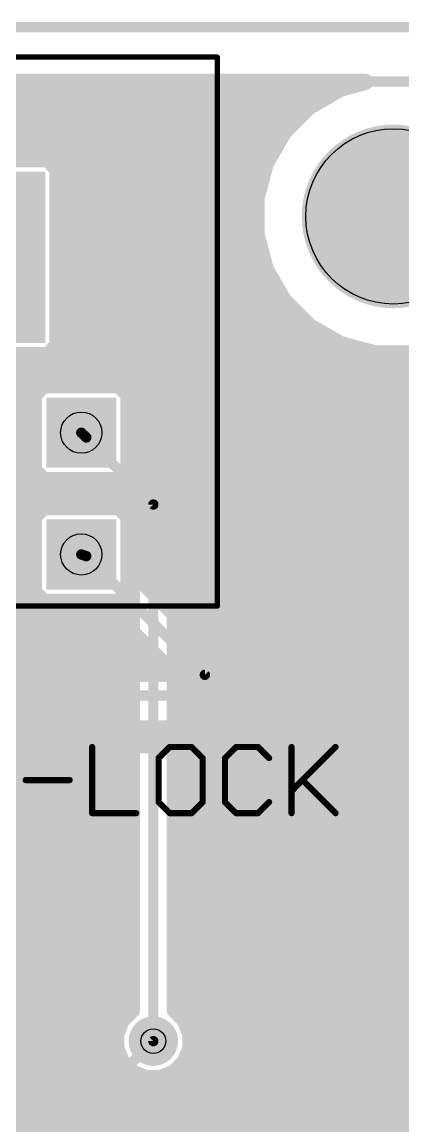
# Model space of a CAD drawing. Extents: x 0 to 10.8, y 0 to 6.1.
# Drawn here: x 1.873 to 2.242, y 3.463 to 4.533 of the extents above; entities that cross this region are included whole.
import ezdxf

# ---------------------------------------------------------------- set-up
doc = ezdxf.new("R2010")
doc.units = 0
for name, color, linetype in [('1', 22, 'CONTINUOUS'), ('116', 253, 'CONTINUOUS'), ('16', 175, 'CONTINUOUS'), ('17', 82, 'CONTINUOUS'), ('18', 82, 'CONTINUOUS'), ('20', 7, 'CONTINUOUS'), ('21', 253, 'CONTINUOUS'), ('25', 253, 'CONTINUOUS'), ('29', 253, 'CONTINUOUS'), ('30', 253, 'CONTINUOUS'), ('44', 253, 'CONTINUOUS')]:
    doc.layers.add(name, color=color, linetype=linetype)

# ---------------------------------------------------------------- blocks, each defined once
blk = doc.blocks.new('SQUAREP')
blk.add_solid([(-0.5, -0.5), (0.5, -0.5), (-0.5, 0.5), (0.5, 0.5)])
blk = doc.blocks.new('ROUNDV')
at = {"const_width": 0.5}
blk.add_lwpolyline([(0, -0.25, 1), (0, 0.25, 1), (0, -0.25)], format="xyb", dxfattribs=at)

msp = doc.modelspace()

# ---------------------------------------------------------------- linework, layer by layer
at = {"layer": '1'}
for points, const_width in [([(0.233563, 4.474559), (2.205394, 4.474559)], 0.016), ([(2.205394, 4.474559), (2.181591, 4.468185)], 0.016), ([(0.250087, 4.464), (2.174343, 4.464)], 0.016), ([(2.181591, 4.468185), (2.151264, 4.450677)], 0.016), ([(0.266087, 4.448), (2.148587, 4.448)], 0.016), ([(2.151264, 4.450677), (2.1265, 4.425913)], 0.016), ([(0.278004, 4.432), (2.132587, 4.432)], 0.016), ([(2.1265, 4.425913), (2.108992, 4.395587)], 0.016), ([(0.28724, 4.416), (2.12078, 4.416)], 0.016), ([(0.292972, 4.4), (2.111543, 4.4)], 0.016), ([(1.897752, 4.39965), (1.726496, 4.39965)], 0.016), ([(1.907122, 4.39028), (1.897752, 4.39965)], 0.016), ([(1.907122, 4.219024), (1.907122, 4.39028)], 0.016), ([(2.108992, 4.395587), (2.099929, 4.36176)], 0.016), ([(1.907122, 4.384), (2.10589, 4.384)], 0.016), ([(1.907122, 4.368), (2.101602, 4.368)], 0.016), ([(2.099929, 4.36176), (2.099929, 4.32674)], 0.016), ([(1.907122, 4.352), (2.099929, 4.352)], 0.016), ([(1.907122, 4.336), (2.099929, 4.336)], 0.016), ([(2.099929, 4.32674), (2.108992, 4.292913)], 0.016), ([(1.907122, 4.32), (2.101732, 4.32)], 0.016), ([(1.907122, 4.304), (2.10602, 4.304)], 0.016), ([(2.108992, 4.292913), (2.1265, 4.262587)], 0.016), ([(1.907122, 4.288), (2.111827, 4.288)], 0.016), ([(1.907122, 4.272), (2.121063, 4.272)], 0.016), ([(2.1265, 4.262587), (2.151264, 4.237823)], 0.016), ([(1.907122, 4.256), (2.133087, 4.256)], 0.016), ([(1.907122, 4.24), (2.149087, 4.24)], 0.016), ([(2.151264, 4.237823), (2.181591, 4.220315)], 0.016), ([(1.897752, 4.209654), (1.907122, 4.219024)], 0.016), ([(1.907122, 4.224), (2.175205, 4.224)], 0.016), ([(2.181591, 4.220315), (2.215417, 4.211252)], 0.016), ([(1.780957, 4.209654), (1.897752, 4.209654)], 0.016), ([(1.782614, 4.208), (4.294, 4.208)], 0.016), ([(2.215417, 4.211252), (2.250437, 4.211252)], 0.016), ([(1.798614, 4.192), (4.294, 4.192)], 0.016), ([(1.865122, 4.174177), (1.85165, 4.18765)], 0.016), ([(1.863299, 4.176), (1.888846, 4.176)], 0.016), ([(1.893496, 4.18065), (1.884126, 4.17128)], 0.016), ([(1.966752, 4.18065), (1.893496, 4.18065)], 0.016), ([(1.976122, 4.17128), (1.966752, 4.18065)], 0.016), ([(1.971402, 4.176), (4.294, 4.176)], 0.016), ([(1.865122, 4.095126), (1.865122, 4.174177)], 0.016), ([(1.884126, 4.17128), (1.884126, 4.098024)], 0.016), ([(1.976122, 4.118571), (1.976122, 4.17128)], 0.016), ([(1.865122, 4.16), (1.884126, 4.16)], 0.016), ([(1.976122, 4.16), (4.294, 4.16)], 0.016), ([(1.865122, 4.144), (1.884126, 4.144)], 0.016), ([(1.976122, 4.144), (4.294, 4.144)], 0.016), ([(1.865122, 4.128), (1.884126, 4.128)], 0.016), ([(1.935, 4.13), (1.930126, 4.134654)], 0.01), ([(2, 4.065), (1.935, 4.13)], 0.01), ([(1.976122, 4.128), (4.294, 4.128)], 0.016), ([(1.865122, 4.112), (1.884126, 4.112)], 0.016), ([(2.008697, 4.085996), (1.976122, 4.118571)], 0.016), ([(1.982693, 4.112), (4.294, 4.112)], 0.016), ([(1.85165, 4.081654), (1.865122, 4.095126)], 0.016), ([(1.865122, 4.096), (1.88615, 4.096)], 0.016), ([(1.884126, 4.098024), (1.893496, 4.088654)], 0.016), ([(1.998693, 4.096), (4.294, 4.096)], 0.016), ([(1.395488, 4.08), (1.955299, 4.08)], 0.016), ([(1.893496, 4.088654), (1.946646, 4.088654)], 0.016), ([(1.946646, 4.088654), (1.979, 4.056299)], 0.016), ([(2.020996, 4.073697), (2.008697, 4.085996)], 0.016), ([(2.014693, 4.08), (4.294, 4.08)], 0.016), ([(2.020996, 3.574909), (2.020996, 4.073697)], 0.016), ([(1.846917, 4.064), (1.971299, 4.064)], 0.016), ([(1.893496, 4.06265), (1.884126, 4.05328)], 0.016), ([(1.966752, 4.06265), (1.893496, 4.06265)], 0.016), ([(1.976122, 4.05328), (1.966752, 4.06265)], 0.016), ([(2, 3.545), (2, 4.065)], 0.01), ([(2.020996, 4.064), (4.294, 4.064)], 0.016), ([(1.860122, 4.048), (1.884126, 4.048)], 0.016), ([(1.884126, 4.05328), (1.884126, 3.980024)], 0.016), ([(1.976122, 3.980024), (1.976122, 4.05328)], 0.016), ([(1.976122, 4.048), (1.979, 4.048)], 0.016), ([(1.979, 4.056299), (1.979, 3.574909)], 0.016), ([(2.020996, 4.048), (4.294, 4.048)], 0.016), ([(1.860122, 4.032), (1.884126, 4.032)], 0.016), ([(1.976122, 4.032), (1.979, 4.032)], 0.016), ([(2.020996, 4.032), (4.294, 4.032)], 0.016), ([(1.81415, 4.016), (1.884126, 4.016)], 0.016), ([(1.976122, 4.016), (1.979, 4.016)], 0.016), ([(2.020996, 4.016), (4.294, 4.016)], 0.016), ([(1.860122, 4), (1.884126, 4)], 0.016), ([(1.976122, 4), (1.979, 4)], 0.016), ([(2.020996, 4), (4.294, 4)], 0.016), ([(1.860043, 3.984), (1.884126, 3.984)], 0.016), ([(1.976122, 3.984), (1.979, 3.984)], 0.016), ([(2.020996, 3.984), (3.68302, 3.984)], 0.016), ([(1.884126, 3.980024), (1.893496, 3.970654)], 0.016), ([(1.966752, 3.970654), (1.976122, 3.980024)], 0.016), ([(1.377453, 3.968), (1.979, 3.968)], 0.016), ([(1.893496, 3.970654), (1.966752, 3.970654)], 0.016), ([(2.020996, 3.968), (3.663492, 3.968)], 0.016), ([(1.377453, 3.952), (1.979, 3.952)], 0.016), ([(2.020996, 3.952), (3.659, 3.952)], 0.016), ([(1.377453, 3.936), (1.979, 3.936)], 0.016), ([(2.020996, 3.936), (3.651307, 3.936)], 0.016), ([(1.377453, 3.92), (1.979, 3.92)], 0.016), ([(2.020996, 3.92), (3.635307, 3.92)], 0.016), ([(1.377453, 3.904), (1.979, 3.904)], 0.016), ([(2.020996, 3.904), (3.619307, 3.904)], 0.016), ([(1.377453, 3.888), (1.979, 3.888)], 0.016), ([(2.020996, 3.888), (3.603307, 3.888)], 0.016), ([(1.377453, 3.872), (1.979, 3.872)], 0.016), ([(2.020996, 3.872), (3.587307, 3.872)], 0.016), ([(1.377453, 3.856), (1.979, 3.856)], 0.016), ([(2.020996, 3.856), (3.571307, 3.856)], 0.016), ([(1.377453, 3.84), (1.979, 3.84)], 0.016), ([(2.020996, 3.84), (3.555307, 3.84)], 0.016), ([(1.377453, 3.824), (1.979, 3.824)], 0.016), ([(2.020996, 3.824), (3.539307, 3.824)], 0.016), ([(1.377453, 3.808), (1.979, 3.808)], 0.016), ([(2.020996, 3.808), (3.523307, 3.808)], 0.016), ([(1.377453, 3.792), (1.979, 3.792)], 0.016), ([(2.020996, 3.792), (3.507307, 3.792)], 0.016), ([(1.377453, 3.776), (1.979, 3.776)], 0.016), ([(2.020996, 3.776), (3.491307, 3.776)], 0.016), ([(1.377453, 3.76), (1.979, 3.76)], 0.016), ([(2.020996, 3.76), (3.475303, 3.76)], 0.016), ([(1.377453, 3.744), (1.979, 3.744)], 0.016), ([(2.020996, 3.744), (3.474, 3.744)], 0.016), ([(1.377453, 3.728), (1.979, 3.728)], 0.016), ([(2.020996, 3.728), (3.474, 3.728)], 0.016), ([(1.377453, 3.712), (1.979, 3.712)], 0.016), ([(2.020996, 3.712), (3.474, 3.712)], 0.016), ([(1.384913, 3.696), (1.979, 3.696)], 0.016), ([(2.020996, 3.696), (3.474, 3.696)], 0.016), ([(1.387996, 3.68), (1.979, 3.68)], 0.016), ([(2.020996, 3.68), (3.474, 3.68)], 0.016), ([(1.384909, 3.664), (1.979, 3.664)], 0.016), ([(2.020996, 3.664), (3.474, 3.664)], 0.016), ([(1.373807, 3.648), (1.979, 3.648)], 0.016), ([(2.020996, 3.648), (3.474, 3.648)], 0.016), ([(0.868996, 3.632), (1.979, 3.632)], 0.016), ([(2.020996, 3.632), (3.474, 3.632)], 0.016), ([(0.868996, 3.616), (1.979, 3.616)], 0.016), ([(2.020996, 3.616), (3.474, 3.616)], 0.016), ([(0.868996, 3.6), (1.979, 3.6)], 0.016), ([(2.020996, 3.6), (3.474, 3.6)], 0.016), ([(0.868996, 3.584), (1.979, 3.584)], 0.016), ([(2.020996, 3.584), (3.474, 3.584)], 0.016), ([(0.868996, 3.568), (1.972091, 3.568)], 0.016), ([(1.96948, 3.56539), (1.964, 3.552161)], 0.016), ([(1.979, 3.574909), (1.96948, 3.56539)], 0.016), ([(2.030516, 3.56539), (2.020996, 3.574909)], 0.016), ([(2.027906, 3.568), (3.474, 3.568)], 0.016), ([(2.035996, 3.552161), (2.030516, 3.56539)], 0.016), ([(0.868996, 3.552), (1.964, 3.552)], 0.016), ([(1.964, 3.552161), (1.964, 3.537835)], 0.016), ([(2.035996, 3.537835), (2.035996, 3.552161)], 0.016), ([(2.035996, 3.552), (3.474, 3.552)], 0.016), ([(0.868996, 3.536), (1.96476, 3.536)], 0.016), ([(1.964, 3.537835), (1.96948, 3.524606)], 0.016), ([(2.030516, 3.524606), (2.035996, 3.537835)], 0.016), ([(2.035232, 3.536), (3.474, 3.536)], 0.016), ([(1.96948, 3.524606), (1.979606, 3.51448)], 0.016), ([(2.02039, 3.51448), (2.030516, 3.524606)], 0.016), ([(0.868996, 3.52), (1.974087, 3.52)], 0.016), ([(1.979606, 3.51448), (1.992835, 3.509)], 0.016), ([(2.007161, 3.509), (2.02039, 3.51448)], 0.016), ([(2.025909, 3.52), (3.474, 3.52)], 0.016), ([(0.868996, 3.504), (3.474, 3.504)], 0.016), ([(1.992835, 3.509), (2.007161, 3.509)], 0.016), ([(0.892472, 3.488), (3.474, 3.488)], 0.016), ([(0.892472, 3.472), (3.474, 3.472)], 0.016), ([(0.892472, 3.456), (3.474, 3.456)], 0.016)]:
    msp.add_lwpolyline(points, dxfattribs=dict(at, const_width=const_width))
for points, const_width in [([(2.206428, 4.470695, 1), (2.204359, 4.478423)], 0.008), ([(2.205394, 4.470559, 1), (2.205394, 4.478559)], 0.008), ([(2.174343, 4.46, 1), (2.174343, 4.468)], 0.008), ([(2.180556, 4.472049, 1), (2.182625, 4.464321)], 0.008), ([(2.18359, 4.464721, 1), (2.179591, 4.471649)], 0.008), ([(2.149264, 4.454141, 1), (2.153264, 4.447213)], 0.008), ([(2.154092, 4.447849, 1), (2.148435, 4.453506)], 0.008), ([(2.148587, 4.444, 1), (2.148587, 4.452)], 0.008), ([(2.132587, 4.428, 1), (2.132587, 4.436)], 0.008), ([(2.123672, 4.428742, 1), (2.129328, 4.423085)], 0.008), ([(2.129964, 4.423913, 1), (2.123036, 4.427913)], 0.008), ([(2.12078, 4.412, 1), (2.12078, 4.42)], 0.008), ([(1.90058, 4.402478, 1), (1.894924, 4.396821)], 0.008), ([(1.897752, 4.39565, 1), (1.897752, 4.40365)], 0.008), ([(2.111543, 4.396, 1), (2.111543, 4.404)], 0.008), ([(1.911122, 4.39028, 1), (1.903122, 4.39028)], 0.008), ([(1.904294, 4.387451, 1), (1.90995, 4.393108)], 0.008), ([(2.105528, 4.397587, 1), (2.112456, 4.393587)], 0.008), ([(2.112856, 4.394551, 1), (2.105128, 4.396622)], 0.008), ([(1.907122, 4.388, 1), (1.907122, 4.38)], 0.008), ([(2.10589, 4.38, 1), (2.10589, 4.388)], 0.008), ([(1.907122, 4.372, 1), (1.907122, 4.364)], 0.008), ([(2.101602, 4.364, 1), (2.101602, 4.372)], 0.008), ([(2.103929, 4.36176, 1), (2.095929, 4.36176)], 0.008), ([(2.096065, 4.362795, 1), (2.103793, 4.360725)], 0.008), ([(1.907122, 4.356, 1), (1.907122, 4.348)], 0.008), ([(2.099929, 4.348, 1), (2.099929, 4.356)], 0.008), ([(1.907122, 4.34, 1), (1.907122, 4.332)], 0.008), ([(2.099929, 4.332, 1), (2.099929, 4.34)], 0.008), ([(2.103793, 4.327775, 1), (2.096065, 4.325705)], 0.008), ([(1.907122, 4.324, 1), (1.907122, 4.316)], 0.008), ([(2.095929, 4.32674, 1), (2.103929, 4.32674)], 0.008), ([(2.101732, 4.316, 1), (2.101732, 4.324)], 0.008), ([(1.907122, 4.308, 1), (1.907122, 4.3)], 0.008), ([(2.10602, 4.3, 1), (2.10602, 4.308)], 0.008), ([(2.112456, 4.294913, 1), (2.105528, 4.290913)], 0.008), ([(1.907122, 4.292, 1), (1.907122, 4.284)], 0.008), ([(2.105128, 4.291878, 1), (2.112856, 4.293949)], 0.008), ([(2.111827, 4.284, 1), (2.111827, 4.292)], 0.008), ([(1.907122, 4.276, 1), (1.907122, 4.268)], 0.008), ([(2.121063, 4.268, 1), (2.121063, 4.276)], 0.008), ([(2.129328, 4.265415, 1), (2.123672, 4.259758)], 0.008), ([(2.123036, 4.260587, 1), (2.129964, 4.264587)], 0.008), ([(1.907122, 4.26, 1), (1.907122, 4.252)], 0.008), ([(2.133087, 4.252, 1), (2.133087, 4.26)], 0.008), ([(1.907122, 4.244, 1), (1.907122, 4.236)], 0.008), ([(2.149087, 4.236, 1), (2.149087, 4.244)], 0.008), ([(2.153264, 4.241287, 1), (2.149264, 4.234359)], 0.008), ([(2.148435, 4.234994, 1), (2.154092, 4.240651)], 0.008), ([(1.907122, 4.228, 1), (1.907122, 4.22)], 0.008), ([(1.90995, 4.216195, 1), (1.904294, 4.221852)], 0.008), ([(2.175205, 4.22, 1), (2.175205, 4.228)], 0.008), ([(2.182626, 4.224179, 1), (2.180555, 4.216451)], 0.008), ([(2.179591, 4.216851, 1), (2.18359, 4.223779)], 0.008), ([(1.894924, 4.212482, 1), (1.90058, 4.206825)], 0.008), ([(1.897752, 4.205654, 1), (1.897752, 4.213654)], 0.008), ([(1.903122, 4.219024, 1), (1.911122, 4.219024)], 0.008), ([(2.215417, 4.215252, 1), (2.215417, 4.207252)], 0.008), ([(2.214382, 4.207388, 1), (2.216453, 4.215116)], 0.008), ([(1.888846, 4.172, 1), (1.888846, 4.18)], 0.008), ([(1.893496, 4.18465, 1), (1.893496, 4.17665)], 0.008), ([(1.896324, 4.177821, 1), (1.890668, 4.183478)], 0.008), ([(1.96958, 4.183478, 1), (1.963924, 4.177821)], 0.008), ([(1.966752, 4.17665, 1), (1.966752, 4.18465)], 0.008), ([(1.971402, 4.18, 1), (1.971402, 4.172)], 0.008), ([(1.869122, 4.174177, 1), (1.861122, 4.174177)], 0.008), ([(1.862294, 4.171349, 1), (1.86795, 4.177006)], 0.008), ([(1.888126, 4.17128, 1), (1.880126, 4.17128)], 0.008), ([(1.881298, 4.174108, 1), (1.886954, 4.168451)], 0.008), ([(1.980122, 4.17128, 1), (1.972122, 4.17128)], 0.008), ([(1.973294, 4.168451, 1), (1.97895, 4.174108)], 0.008), ([(1.884126, 4.156, 1), (1.884126, 4.164)], 0.008), ([(1.976122, 4.164, 1), (1.976122, 4.156)], 0.008), ([(1.884126, 4.14, 1), (1.884126, 4.148)], 0.008), ([(1.976122, 4.148, 1), (1.976122, 4.14)], 0.008), ([(1.884126, 4.124, 1), (1.884126, 4.132)], 0.008), ([(1.931852, 4.136462, 1), (1.9284, 4.132845)], 0.005), ([(1.936768, 4.131768, 1), (1.933232, 4.128232)], 0.005), ([(1.933274, 4.128192, 1), (1.936726, 4.131808)], 0.005), ([(1.976122, 4.132, 1), (1.976122, 4.124)], 0.008), ([(1.884126, 4.108, 1), (1.884126, 4.116)], 0.008), ([(1.97895, 4.121399, 1), (1.973294, 4.115742)], 0.008), ([(1.972122, 4.118571, 1), (1.980122, 4.118571)], 0.008), ([(1.982693, 4.116, 1), (1.982693, 4.108)], 0.008), ([(1.861122, 4.095126, 1), (1.869122, 4.095126)], 0.008), ([(1.86795, 4.092298, 1), (1.862294, 4.097954)], 0.008), ([(1.886954, 4.100852, 1), (1.881298, 4.095195)], 0.008), ([(1.880126, 4.098024, 1), (1.888126, 4.098024)], 0.008), ([(1.88615, 4.092, 1), (1.88615, 4.1)], 0.008), ([(1.998693, 4.1, 1), (1.998693, 4.092)], 0.008), ([(1.893496, 4.092654, 1), (1.893496, 4.084654)], 0.008), ([(1.890668, 4.085825, 1), (1.896324, 4.091482)], 0.008), ([(1.949474, 4.091482, 1), (1.943817, 4.085825)], 0.008), ([(1.946646, 4.084654, 1), (1.946646, 4.092654)], 0.008), ([(1.955299, 4.076, 1), (1.955299, 4.084)], 0.008), ([(2.011525, 4.088824, 1), (2.005868, 4.083168)], 0.008), ([(2.005868, 4.083168, 1), (2.011525, 4.088824)], 0.008), ([(2.014693, 4.084, 1), (2.014693, 4.076)], 0.008), ([(2.024996, 4.073697, 1), (2.016996, 4.073697)], 0.008), ([(2.018168, 4.070868, 1), (2.023824, 4.076525)], 0.008), ([(1.893496, 4.06665, 1), (1.893496, 4.05865)], 0.008), ([(1.896324, 4.059821, 1), (1.890668, 4.065478)], 0.008), ([(1.96958, 4.065478, 1), (1.963924, 4.059821)], 0.008), ([(1.966752, 4.05865, 1), (1.966752, 4.06665)], 0.008), ([(1.971299, 4.06, 1), (1.971299, 4.068)], 0.008), ([(2.0025, 4.065, 1), (1.9975, 4.065)], 0.005), ([(1.998232, 4.063232, 1), (2.001768, 4.066768)], 0.005), ([(2.020996, 4.068, 1), (2.020996, 4.06)], 0.008), ([(1.888126, 4.05328, 1), (1.880126, 4.05328)], 0.008), ([(1.881298, 4.056108, 1), (1.886954, 4.050451)], 0.008), ([(1.884126, 4.044, 1), (1.884126, 4.052)], 0.008), ([(1.980122, 4.05328, 1), (1.972122, 4.05328)], 0.008), ([(1.976122, 4.052, 1), (1.976122, 4.044)], 0.008), ([(1.973294, 4.050451, 1), (1.97895, 4.056108)], 0.008), ([(1.983, 4.056299, 1), (1.975, 4.056299)], 0.008), ([(1.976172, 4.053471, 1), (1.981828, 4.059128)], 0.008), ([(1.979, 4.044, 1), (1.979, 4.052)], 0.008), ([(2.020996, 4.052, 1), (2.020996, 4.044)], 0.008), ([(1.884126, 4.028, 1), (1.884126, 4.036)], 0.008), ([(1.976122, 4.036, 1), (1.976122, 4.028)], 0.008), ([(1.979, 4.028, 1), (1.979, 4.036)], 0.008), ([(2.020996, 4.036, 1), (2.020996, 4.028)], 0.008), ([(1.884126, 4.012, 1), (1.884126, 4.02)], 0.008), ([(1.976122, 4.02, 1), (1.976122, 4.012)], 0.008), ([(1.979, 4.012, 1), (1.979, 4.02)], 0.008), ([(2.020996, 4.02, 1), (2.020996, 4.012)], 0.008), ([(1.884126, 3.996, 1), (1.884126, 4.004)], 0.008), ([(1.976122, 4.004, 1), (1.976122, 3.996)], 0.008), ([(1.979, 3.996, 1), (1.979, 4.004)], 0.008), ([(2.020996, 4.004, 1), (2.020996, 3.996)], 0.008), ([(1.884126, 3.98, 1), (1.884126, 3.988)], 0.008), ([(1.976122, 3.988, 1), (1.976122, 3.98)], 0.008), ([(1.979, 3.98, 1), (1.979, 3.988)], 0.008), ([(2.020996, 3.988, 1), (2.020996, 3.98)], 0.008), ([(1.886954, 3.982852, 1), (1.881298, 3.977195)], 0.008), ([(1.880126, 3.980024, 1), (1.888126, 3.980024)], 0.008), ([(1.972122, 3.980024, 1), (1.980122, 3.980024)], 0.008), ([(1.97895, 3.977195, 1), (1.973294, 3.982852)], 0.008), ([(1.893496, 3.974654, 1), (1.893496, 3.966654)], 0.008), ([(1.890668, 3.967825, 1), (1.896324, 3.973482)], 0.008), ([(1.963924, 3.973482, 1), (1.96958, 3.967825)], 0.008), ([(1.966752, 3.966654, 1), (1.966752, 3.974654)], 0.008), ([(1.979, 3.964, 1), (1.979, 3.972)], 0.008), ([(2.020996, 3.972, 1), (2.020996, 3.964)], 0.008), ([(1.979, 3.948, 1), (1.979, 3.956)], 0.008), ([(2.020996, 3.956, 1), (2.020996, 3.948)], 0.008), ([(1.979, 3.932, 1), (1.979, 3.94)], 0.008), ([(2.020996, 3.94, 1), (2.020996, 3.932)], 0.008), ([(1.979, 3.916, 1), (1.979, 3.924)], 0.008), ([(2.020996, 3.924, 1), (2.020996, 3.916)], 0.008), ([(1.979, 3.9, 1), (1.979, 3.908)], 0.008), ([(2.020996, 3.908, 1), (2.020996, 3.9)], 0.008), ([(1.979, 3.884, 1), (1.979, 3.892)], 0.008), ([(2.020996, 3.892, 1), (2.020996, 3.884)], 0.008), ([(1.979, 3.868, 1), (1.979, 3.876)], 0.008), ([(2.020996, 3.876, 1), (2.020996, 3.868)], 0.008), ([(1.979, 3.852, 1), (1.979, 3.86)], 0.008), ([(2.020996, 3.86, 1), (2.020996, 3.852)], 0.008), ([(1.979, 3.836, 1), (1.979, 3.844)], 0.008), ([(2.020996, 3.844, 1), (2.020996, 3.836)], 0.008), ([(1.979, 3.82, 1), (1.979, 3.828)], 0.008), ([(2.020996, 3.828, 1), (2.020996, 3.82)], 0.008), ([(1.979, 3.804, 1), (1.979, 3.812)], 0.008), ([(2.020996, 3.812, 1), (2.020996, 3.804)], 0.008), ([(1.979, 3.788, 1), (1.979, 3.796)], 0.008), ([(2.020996, 3.796, 1), (2.020996, 3.788)], 0.008), ([(1.979, 3.772, 1), (1.979, 3.78)], 0.008), ([(2.020996, 3.78, 1), (2.020996, 3.772)], 0.008), ([(1.979, 3.756, 1), (1.979, 3.764)], 0.008), ([(2.020996, 3.764, 1), (2.020996, 3.756)], 0.008), ([(1.979, 3.74, 1), (1.979, 3.748)], 0.008), ([(2.020996, 3.748, 1), (2.020996, 3.74)], 0.008), ([(1.979, 3.724, 1), (1.979, 3.732)], 0.008), ([(2.020996, 3.732, 1), (2.020996, 3.724)], 0.008), ([(1.979, 3.708, 1), (1.979, 3.716)], 0.008), ([(2.020996, 3.716, 1), (2.020996, 3.708)], 0.008), ([(1.979, 3.692, 1), (1.979, 3.7)], 0.008), ([(2.020996, 3.7, 1), (2.020996, 3.692)], 0.008), ([(1.979, 3.676, 1), (1.979, 3.684)], 0.008), ([(2.020996, 3.684, 1), (2.020996, 3.676)], 0.008), ([(1.979, 3.66, 1), (1.979, 3.668)], 0.008), ([(2.020996, 3.668, 1), (2.020996, 3.66)], 0.008), ([(1.979, 3.644, 1), (1.979, 3.652)], 0.008), ([(2.020996, 3.652, 1), (2.020996, 3.644)], 0.008), ([(1.979, 3.628, 1), (1.979, 3.636)], 0.008), ([(2.020996, 3.636, 1), (2.020996, 3.628)], 0.008), ([(1.979, 3.612, 1), (1.979, 3.62)], 0.008), ([(2.020996, 3.62, 1), (2.020996, 3.612)], 0.008), ([(1.979, 3.596, 1), (1.979, 3.604)], 0.008), ([(2.020996, 3.604, 1), (2.020996, 3.596)], 0.008), ([(1.979, 3.58, 1), (1.979, 3.588)], 0.008), ([(2.020996, 3.588, 1), (2.020996, 3.58)], 0.008), ([(1.973176, 3.563859, 1), (1.965785, 3.566921)], 0.008), ([(1.972091, 3.564, 1), (1.972091, 3.572)], 0.008), ([(1.975, 3.574909, 1), (1.983, 3.574909)], 0.008), ([(1.981828, 3.572081, 1), (1.976172, 3.577738)], 0.008), ([(2.023824, 3.577738, 1), (2.018168, 3.572081)], 0.008), ([(2.016996, 3.574909, 1), (2.024996, 3.574909)], 0.008), ([(2.027906, 3.572, 1), (2.027906, 3.564)], 0.008), ([(2.034211, 3.566921, 1), (2.02682, 3.563859)], 0.008), ([(1.966652, 3.568218, 1), (1.972309, 3.562561)], 0.008), ([(2.027687, 3.562561, 1), (2.033344, 3.568218)], 0.008), ([(1.968, 3.552161, 1), (1.96, 3.552161)], 0.008), ([(1.960305, 3.553692, 1), (1.967695, 3.55063)], 0.008), ([(1.964, 3.548, 1), (1.964, 3.556)], 0.008), ([(2.039996, 3.552161, 1), (2.031996, 3.552161)], 0.008), ([(2.035996, 3.556, 1), (2.035996, 3.548)], 0.008), ([(2.032301, 3.55063, 1), (2.039691, 3.553692)], 0.008), ([(1.967695, 3.539366, 1), (1.960305, 3.536304)], 0.008), ([(1.96, 3.537835, 1), (1.968, 3.537835)], 0.008), ([(1.96476, 3.532, 1), (1.96476, 3.54)], 0.008), ([(1.9975, 3.545, 1), (2.0025, 3.545)], 0.005), ([(2.035232, 3.54, 1), (2.035232, 3.532)], 0.008), ([(2.031996, 3.537835, 1), (2.039996, 3.537835)], 0.008), ([(2.039691, 3.536304, 1), (2.032301, 3.539366)], 0.008), ([(1.972309, 3.527435, 1), (1.966652, 3.521778)], 0.008), ([(1.965785, 3.523075, 1), (1.973176, 3.526137)], 0.008), ([(2.02682, 3.526137, 1), (2.034211, 3.523075)], 0.008), ([(2.033344, 3.521778, 1), (2.027687, 3.527435)], 0.008), ([(1.974087, 3.516, 1), (1.974087, 3.524)], 0.008), ([(1.981137, 3.518176, 1), (1.978075, 3.510785)], 0.008), ([(1.976778, 3.511652, 1), (1.982435, 3.517309)], 0.008), ([(2.017561, 3.517309, 1), (2.023218, 3.511652)], 0.008), ([(2.021921, 3.510785, 1), (2.018859, 3.518176)], 0.008), ([(2.025909, 3.524, 1), (2.025909, 3.516)], 0.008), ([(1.992835, 3.513, 1), (1.992835, 3.505)], 0.008), ([(1.991304, 3.505305, 1), (1.994366, 3.512695)], 0.008), ([(2.00563, 3.512695, 1), (2.008692, 3.505305)], 0.008), ([(2.007161, 3.505, 1), (2.007161, 3.513)], 0.008)]:
    msp.add_lwpolyline(points, format="xyb", dxfattribs=dict(at, const_width=const_width))
at = {"layer": '116'}
for points, const_width in [([(2.232913, 4.297795, 1), (2.232913, 4.390709, 1), (2.232913, 4.297795)], 0.081063), ([(1.812126, 4.27122, 1), (1.812126, 4.338071, 1), (1.812126, 4.27122)], 0.055079), ([(1.930118, 4.120709, 1), (1.930118, 4.148583, 1), (1.930118, 4.120709)], 0.016063), ([(1.930118, 4.002717, 1), (1.930118, 4.030591, 1), (1.930118, 4.002717)], 0.016063), ([(2, 3.535079, 1), (2, 3.554921, 1), (2, 3.535079)], 0.008071)]:
    msp.add_lwpolyline(points, format="xyb", dxfattribs=dict(at, const_width=const_width))
at = {"layer": '16'}
for points, const_width in [([(5.55, 4.475), (1.69, 4.475)], 0.01), ([(1.698697, 4.454), (2.157024, 4.454)], 0.016), ([(2.157024, 4.454), (2.151264, 4.450677)], 0.016), ([(1.692697, 4.448), (2.148587, 4.448)], 0.016), ([(2.151264, 4.450677), (2.1265, 4.425913)], 0.016), ([(1.676697, 4.432), (2.132587, 4.432)], 0.016), ([(2.1265, 4.425913), (2.108992, 4.395587)], 0.016), ([(1.660697, 4.416), (2.12078, 4.416)], 0.016), ([(1.644697, 4.4), (2.111543, 4.4)], 0.016), ([(1.897752, 4.39965), (1.726496, 4.39965)], 0.016), ([(1.907122, 4.39028), (1.897752, 4.39965)], 0.016), ([(1.907122, 4.219024), (1.907122, 4.39028)], 0.016), ([(2.108992, 4.395587), (2.099929, 4.36176)], 0.016), ([(1.907122, 4.384), (2.10589, 4.384)], 0.016), ([(1.907122, 4.368), (2.101602, 4.368)], 0.016), ([(2.099929, 4.36176), (2.099929, 4.32674)], 0.016), ([(1.907122, 4.352), (2.099929, 4.352)], 0.016), ([(1.907122, 4.336), (2.099929, 4.336)], 0.016), ([(2.099929, 4.32674), (2.108992, 4.292913)], 0.016), ([(1.907122, 4.32), (2.101732, 4.32)], 0.016), ([(1.907122, 4.304), (2.10602, 4.304)], 0.016), ([(2.108992, 4.292913), (2.1265, 4.262587)], 0.016), ([(1.907122, 4.288), (2.111827, 4.288)], 0.016), ([(1.907122, 4.272), (2.121063, 4.272)], 0.016), ([(2.1265, 4.262587), (2.151264, 4.237823)], 0.016), ([(1.907122, 4.256), (2.133087, 4.256)], 0.016), ([(1.907122, 4.24), (2.149087, 4.24)], 0.016), ([(2.151264, 4.237823), (2.181591, 4.220315)], 0.016), ([(1.897752, 4.209654), (1.907122, 4.219024)], 0.016), ([(1.907122, 4.224), (2.175205, 4.224)], 0.016), ([(2.181591, 4.220315), (2.215417, 4.211252)], 0.016), ([(1.452697, 4.208), (4.368303, 4.208)], 0.016), ([(1.726496, 4.209654), (1.897752, 4.209654)], 0.016), ([(2.215417, 4.211252), (2.250437, 4.211252)], 0.016), ([(1.436697, 4.192), (4.352303, 4.192)], 0.016), ([(1.865122, 4.174177), (1.85165, 4.18765)], 0.016), ([(1.863299, 4.176), (1.888846, 4.176)], 0.016), ([(1.893496, 4.18065), (1.884126, 4.17128)], 0.016), ([(1.966752, 4.18065), (1.893496, 4.18065)], 0.016), ([(1.976122, 4.17128), (1.966752, 4.18065)], 0.016), ([(1.971402, 4.176), (4.336303, 4.176)], 0.016), ([(1.865122, 4.095126), (1.865122, 4.174177)], 0.016), ([(1.884126, 4.17128), (1.884126, 4.098024)], 0.016), ([(1.976122, 4.098024), (1.976122, 4.17128)], 0.016), ([(1.865122, 4.16), (1.884126, 4.16)], 0.016), ([(1.976122, 4.16), (4.320303, 4.16)], 0.016), ([(1.865122, 4.144), (1.884126, 4.144)], 0.016), ([(1.976122, 4.144), (4.304303, 4.144)], 0.016), ([(1.865122, 4.128), (1.884126, 4.128)], 0.016), ([(1.976122, 4.128), (4.288303, 4.128)], 0.016), ([(1.865122, 4.112), (1.884126, 4.112)], 0.016), ([(1.976122, 4.112), (4.272303, 4.112)], 0.016), ([(1.85165, 4.081654), (1.865122, 4.095126)], 0.016), ([(1.865122, 4.096), (1.88615, 4.096)], 0.016), ([(1.884126, 4.098024), (1.893496, 4.088654)], 0.016), ([(1.966752, 4.088654), (1.976122, 4.098024)], 0.016), ([(1.974098, 4.096), (4.256303, 4.096)], 0.016), ([(1.324697, 4.08), (4.240303, 4.08)], 0.016), ([(1.893496, 4.088654), (1.966752, 4.088654)], 0.016), ([(1.846917, 4.064), (4.224303, 4.064)], 0.016), ([(1.893496, 4.06265), (1.884126, 4.05328)], 0.016), ([(1.966752, 4.06265), (1.893496, 4.06265)], 0.016), ([(1.976122, 4.05328), (1.966752, 4.06265)], 0.016), ([(1.860122, 4.048), (1.884126, 4.048)], 0.016), ([(1.884126, 4.05328), (1.884126, 3.980024)], 0.016), ([(1.976122, 4.003571), (1.976122, 4.05328)], 0.016), ([(1.976122, 4.048), (4.208303, 4.048)], 0.016), ([(1.860122, 4.032), (1.884126, 4.032)], 0.016), ([(1.976122, 4.032), (4.192303, 4.032)], 0.016), ([(1.81415, 4.016), (1.884126, 4.016)], 0.016), ([(1.976122, 4.016), (4.176303, 4.016)], 0.016), ([(1.935, 4.015), (1.930126, 4.016654)], 0.01), ([(2.05, 3.9), (1.935, 4.015)], 0.01), ([(2.058697, 3.920996), (1.976122, 4.003571)], 0.016), ([(1.860122, 4), (1.884126, 4)], 0.016), ([(1.979693, 4), (4.160303, 4)], 0.016), ([(1.860043, 3.984), (1.884126, 3.984)], 0.016), ([(1.995693, 3.984), (3.68302, 3.984)], 0.016), ([(1.884126, 3.980024), (1.893496, 3.970654)], 0.016), ([(1.771693, 3.968), (1.952299, 3.968)], 0.016), ([(1.893496, 3.970654), (1.949646, 3.970654)], 0.016), ([(1.949646, 3.970654), (2.019307, 3.900996)], 0.016), ([(2.011693, 3.968), (3.663492, 3.968)], 0.016), ([(1.787693, 3.952), (1.968299, 3.952)], 0.016), ([(2.027693, 3.952), (3.659, 3.952)], 0.016), ([(1.803693, 3.936), (1.984299, 3.936)], 0.016), ([(2.043693, 3.936), (3.661831, 3.936)], 0.016), ([(1.819693, 3.92), (2.000299, 3.92)], 0.016), ([(3.673094, 3.920996), (2.058697, 3.920996)], 0.016), ([(1.835693, 3.904), (2.016299, 3.904)], 0.016), ([(2.019307, 3.900996), (1.838697, 3.900996)], 0.016), ([(3.695, 3.9), (2.05, 3.9)], 0.01), ([(3.725, 3.88), (1.83, 3.88)], 0.01), ([(1.705, 3.84), (4.185, 3.84)], 0.032), ([(1.66, 3.205), (2, 3.545)], 0.01)]:
    msp.add_lwpolyline(points, dxfattribs=dict(at, const_width=const_width))
for points, const_width in [([(2.159022, 4.450535, 1), (2.155025, 4.457465)], 0.008), ([(2.157024, 4.45, 1), (2.157024, 4.458)], 0.008), ([(2.149265, 4.454142, 1), (2.153263, 4.447212)], 0.008), ([(2.154092, 4.447849, 1), (2.148435, 4.453506)], 0.008), ([(2.148587, 4.444, 1), (2.148587, 4.452)], 0.008), ([(2.132587, 4.428, 1), (2.132587, 4.436)], 0.008), ([(2.123672, 4.428742, 1), (2.129328, 4.423085)], 0.008), ([(2.129964, 4.423913, 1), (2.123036, 4.427913)], 0.008), ([(2.12078, 4.412, 1), (2.12078, 4.42)], 0.008), ([(1.90058, 4.402478, 1), (1.894924, 4.396821)], 0.008), ([(1.897752, 4.39565, 1), (1.897752, 4.40365)], 0.008), ([(2.111543, 4.396, 1), (2.111543, 4.404)], 0.008), ([(1.911122, 4.39028, 1), (1.903122, 4.39028)], 0.008), ([(1.904294, 4.387451, 1), (1.90995, 4.393108)], 0.008), ([(2.105528, 4.397587, 1), (2.112456, 4.393587)], 0.008), ([(2.112856, 4.394551, 1), (2.105128, 4.396622)], 0.008), ([(1.907122, 4.388, 1), (1.907122, 4.38)], 0.008), ([(2.10589, 4.38, 1), (2.10589, 4.388)], 0.008), ([(1.907122, 4.372, 1), (1.907122, 4.364)], 0.008), ([(2.101602, 4.364, 1), (2.101602, 4.372)], 0.008), ([(2.103929, 4.36176, 1), (2.095929, 4.36176)], 0.008), ([(2.096065, 4.362795, 1), (2.103793, 4.360725)], 0.008), ([(1.907122, 4.356, 1), (1.907122, 4.348)], 0.008), ([(2.099929, 4.348, 1), (2.099929, 4.356)], 0.008), ([(1.907122, 4.34, 1), (1.907122, 4.332)], 0.008), ([(2.099929, 4.332, 1), (2.099929, 4.34)], 0.008), ([(2.103793, 4.327775, 1), (2.096065, 4.325705)], 0.008), ([(1.907122, 4.324, 1), (1.907122, 4.316)], 0.008), ([(2.095929, 4.32674, 1), (2.103929, 4.32674)], 0.008), ([(2.101732, 4.316, 1), (2.101732, 4.324)], 0.008), ([(1.907122, 4.308, 1), (1.907122, 4.3)], 0.008), ([(2.10602, 4.3, 1), (2.10602, 4.308)], 0.008), ([(2.112456, 4.294913, 1), (2.105528, 4.290913)], 0.008), ([(1.907122, 4.292, 1), (1.907122, 4.284)], 0.008), ([(2.105128, 4.291878, 1), (2.112856, 4.293949)], 0.008), ([(2.111827, 4.284, 1), (2.111827, 4.292)], 0.008), ([(1.907122, 4.276, 1), (1.907122, 4.268)], 0.008), ([(2.121063, 4.268, 1), (2.121063, 4.276)], 0.008), ([(2.129328, 4.265415, 1), (2.123672, 4.259758)], 0.008), ([(2.123036, 4.260587, 1), (2.129964, 4.264587)], 0.008), ([(1.907122, 4.26, 1), (1.907122, 4.252)], 0.008), ([(2.133087, 4.252, 1), (2.133087, 4.26)], 0.008), ([(1.907122, 4.244, 1), (1.907122, 4.236)], 0.008), ([(2.149087, 4.236, 1), (2.149087, 4.244)], 0.008), ([(2.153264, 4.241287, 1), (2.149264, 4.234359)], 0.008), ([(2.148435, 4.234994, 1), (2.154092, 4.240651)], 0.008), ([(1.907122, 4.228, 1), (1.907122, 4.22)], 0.008), ([(1.90995, 4.216195, 1), (1.904294, 4.221852)], 0.008), ([(2.175205, 4.22, 1), (2.175205, 4.228)], 0.008), ([(2.182626, 4.224179, 1), (2.180555, 4.216451)], 0.008), ([(2.179591, 4.216851, 1), (2.18359, 4.223779)], 0.008), ([(1.894924, 4.212482, 1), (1.90058, 4.206825)], 0.008), ([(1.897752, 4.205654, 1), (1.897752, 4.213654)], 0.008), ([(1.903122, 4.219024, 1), (1.911122, 4.219024)], 0.008), ([(2.215417, 4.215252, 1), (2.215417, 4.207252)], 0.008), ([(2.214382, 4.207388, 1), (2.216453, 4.215116)], 0.008), ([(1.888846, 4.172, 1), (1.888846, 4.18)], 0.008), ([(1.893496, 4.18465, 1), (1.893496, 4.17665)], 0.008), ([(1.896324, 4.177821, 1), (1.890668, 4.183478)], 0.008), ([(1.96958, 4.183478, 1), (1.963924, 4.177821)], 0.008), ([(1.966752, 4.17665, 1), (1.966752, 4.18465)], 0.008), ([(1.971402, 4.18, 1), (1.971402, 4.172)], 0.008), ([(1.869122, 4.174177, 1), (1.861122, 4.174177)], 0.008), ([(1.862294, 4.171349, 1), (1.86795, 4.177006)], 0.008), ([(1.888126, 4.17128, 1), (1.880126, 4.17128)], 0.008), ([(1.881298, 4.174108, 1), (1.886954, 4.168451)], 0.008), ([(1.980122, 4.17128, 1), (1.972122, 4.17128)], 0.008), ([(1.973294, 4.168451, 1), (1.97895, 4.174108)], 0.008), ([(1.884126, 4.156, 1), (1.884126, 4.164)], 0.008), ([(1.976122, 4.164, 1), (1.976122, 4.156)], 0.008), ([(1.884126, 4.14, 1), (1.884126, 4.148)], 0.008), ([(1.976122, 4.148, 1), (1.976122, 4.14)], 0.008), ([(1.884126, 4.124, 1), (1.884126, 4.132)], 0.008), ([(1.976122, 4.132, 1), (1.976122, 4.124)], 0.008), ([(1.884126, 4.108, 1), (1.884126, 4.116)], 0.008), ([(1.976122, 4.116, 1), (1.976122, 4.108)], 0.008), ([(1.861122, 4.095126, 1), (1.869122, 4.095126)], 0.008), ([(1.86795, 4.092298, 1), (1.862294, 4.097954)], 0.008), ([(1.886954, 4.100852, 1), (1.881298, 4.095195)], 0.008), ([(1.880126, 4.098024, 1), (1.888126, 4.098024)], 0.008), ([(1.88615, 4.092, 1), (1.88615, 4.1)], 0.008), ([(1.974098, 4.1, 1), (1.974098, 4.092)], 0.008), ([(1.972122, 4.098024, 1), (1.980122, 4.098024)], 0.008), ([(1.97895, 4.095195, 1), (1.973294, 4.100852)], 0.008), ([(1.893496, 4.092654, 1), (1.893496, 4.084654)], 0.008), ([(1.890668, 4.085825, 1), (1.896324, 4.091482)], 0.008), ([(1.963924, 4.091482, 1), (1.96958, 4.085825)], 0.008), ([(1.966752, 4.084654, 1), (1.966752, 4.092654)], 0.008), ([(1.893496, 4.06665, 1), (1.893496, 4.05865)], 0.008), ([(1.896324, 4.059821, 1), (1.890668, 4.065478)], 0.008), ([(1.96958, 4.065478, 1), (1.963924, 4.059821)], 0.008), ([(1.966752, 4.05865, 1), (1.966752, 4.06665)], 0.008), ([(1.888126, 4.05328, 1), (1.880126, 4.05328)], 0.008), ([(1.881298, 4.056108, 1), (1.886954, 4.050451)], 0.008), ([(1.884126, 4.044, 1), (1.884126, 4.052)], 0.008), ([(1.980122, 4.05328, 1), (1.972122, 4.05328)], 0.008), ([(1.976122, 4.052, 1), (1.976122, 4.044)], 0.008), ([(1.973294, 4.050451, 1), (1.97895, 4.056108)], 0.008), ([(1.884126, 4.028, 1), (1.884126, 4.036)], 0.008), ([(1.976122, 4.036, 1), (1.976122, 4.028)], 0.008), ([(1.884126, 4.012, 1), (1.884126, 4.02)], 0.008), ([(1.976122, 4.02, 1), (1.976122, 4.012)], 0.008), ([(1.930929, 4.019021, 1), (1.929323, 4.014286)], 0.005), ([(1.936768, 4.016768, 1), (1.933232, 4.013232)], 0.005), ([(1.934197, 4.012633, 1), (1.935803, 4.017367)], 0.005), ([(1.97895, 4.006399, 1), (1.973294, 4.000742)], 0.008), ([(1.884126, 3.996, 1), (1.884126, 4.004)], 0.008), ([(1.972122, 4.003571, 1), (1.980122, 4.003571)], 0.008), ([(1.979693, 4.004, 1), (1.979693, 3.996)], 0.008), ([(1.884126, 3.98, 1), (1.884126, 3.988)], 0.008), ([(1.995693, 3.988, 1), (1.995693, 3.98)], 0.008), ([(1.886954, 3.982852, 1), (1.881298, 3.977195)], 0.008), ([(1.880126, 3.980024, 1), (1.888126, 3.980024)], 0.008), ([(1.893496, 3.974654, 1), (1.893496, 3.966654)], 0.008), ([(1.890668, 3.967825, 1), (1.896324, 3.973482)], 0.008), ([(1.952474, 3.973482, 1), (1.946817, 3.967825)], 0.008), ([(1.949646, 3.966654, 1), (1.949646, 3.974654)], 0.008), ([(1.952299, 3.964, 1), (1.952299, 3.972)], 0.008), ([(2.011693, 3.972, 1), (2.011693, 3.964)], 0.008), ([(1.968299, 3.948, 1), (1.968299, 3.956)], 0.008), ([(2.027693, 3.956, 1), (2.027693, 3.948)], 0.008), ([(1.984299, 3.932, 1), (1.984299, 3.94)], 0.008), ([(2.043693, 3.94, 1), (2.043693, 3.932)], 0.008), ([(2.000299, 3.916, 1), (2.000299, 3.924)], 0.008), ([(2.058697, 3.924996, 1), (2.058697, 3.916996)], 0.008), ([(2.055868, 3.918168, 1), (2.061525, 3.923824)], 0.008), ([(2.016299, 3.9, 1), (2.016299, 3.908)], 0.008), ([(2.016479, 3.898168, 1), (2.022135, 3.903825)], 0.008), ([(2.019307, 3.896996, 1), (2.019307, 3.904996)], 0.008), ([(2.05, 3.9025, 1), (2.05, 3.8975)], 0.005), ([(2.048232, 3.898232, 1), (2.051768, 3.901768)], 0.005), ([(2.001768, 3.543232, 1), (1.998232, 3.546768)], 0.005)]:
    msp.add_lwpolyline(points, format="xyb", dxfattribs=dict(at, const_width=const_width))
at = {"layer": '20', "const_width": 0.01}
msp.add_lwpolyline([(6.515748, 4.527559), (0, 4.527559)], dxfattribs=at)
at = {"layer": '20'}
msp.add_circle((2.232929, 4.344252), 0.085, dxfattribs=at)
at = {"layer": '21', "const_width": 0.005}
for points in [[(1.562126, 4.498654), (2.062126, 4.498654)], [(2.062126, 4.498654), (2.062126, 3.966654)], [(2.062126, 3.966654), (1.570126, 3.966654)]]:
    msp.add_lwpolyline(points, dxfattribs=at)
at = {"layer": '21', "const_width": 0.0025}
for points in [[(2.063376, 4.498654, 1), (2.060876, 4.498654)], [(2.062126, 4.497404, 1), (2.062126, 4.499904)], [(2.062126, 3.965404, 1), (2.062126, 3.967904)], [(2.060876, 3.966654, 1), (2.063376, 3.966654)]]:
    msp.add_lwpolyline(points, format="xyb", dxfattribs=at)
at = {"layer": '25', "const_width": 0.006}
for points in [[(1.940673, 3.830012), (1.940673, 3.765961)], [(2.015799, 3.830012), (2.005126, 3.819339)], [(2.03715, 3.830012), (2.015799, 3.830012)], [(2.047827, 3.819339), (2.03715, 3.830012)], [(2.080252, 3.830012), (2.069579, 3.819339)], [(2.101602, 3.830012), (2.080252, 3.830012)], [(2.11228, 3.819339), (2.101602, 3.830012)], [(2.134031, 3.830012), (2.134031, 3.765961)], [(2.134031, 3.787311), (2.176732, 3.830012)], [(2.005126, 3.819339), (2.005126, 3.776634)], [(2.047827, 3.776634), (2.047827, 3.819339)], [(2.069579, 3.819339), (2.069579, 3.776634)], [(1.87622, 3.797984), (1.918921, 3.797984)], [(2.144705, 3.797984), (2.176732, 3.765961)], [(2.005126, 3.776634), (2.015799, 3.765961)], [(2.03715, 3.765961), (2.047827, 3.776634)], [(2.069579, 3.776634), (2.080252, 3.765961)], [(2.101602, 3.765961), (2.11228, 3.776634)], [(1.940673, 3.765961), (1.983374, 3.765961)], [(2.015799, 3.765961), (2.03715, 3.765961)], [(2.080252, 3.765961), (2.101602, 3.765961)]]:
    msp.add_lwpolyline(points, dxfattribs=at)
at = {"layer": '25', "const_width": 0.003}
for points in [[(1.942173, 3.830012, 1), (1.939173, 3.830012)], [(2.015799, 3.831512, 1), (2.015799, 3.828512)], [(2.01686, 3.828951, 1), (2.014739, 3.831072)], [(2.03821, 3.831073, 1), (2.036089, 3.828951)], [(2.03715, 3.828512, 1), (2.03715, 3.831512)], [(2.080252, 3.831512, 1), (2.080252, 3.828512)], [(2.081313, 3.828951, 1), (2.079191, 3.831072)], [(2.102663, 3.831073, 1), (2.100542, 3.828951)], [(2.101602, 3.828512, 1), (2.101602, 3.831512)], [(2.135531, 3.830012, 1), (2.132531, 3.830012)], [(2.177793, 3.828951, 1), (2.175672, 3.831072)], [(2.006626, 3.819339, 1), (2.003626, 3.819339)], [(2.004065, 3.820399, 1), (2.006187, 3.818278)], [(2.049327, 3.819339, 1), (2.046327, 3.819339)], [(2.046766, 3.818278, 1), (2.048887, 3.820399)], [(2.071079, 3.819339, 1), (2.068079, 3.819339)], [(2.068518, 3.820399, 1), (2.070639, 3.818278)], [(2.111219, 3.818278, 1), (2.11334, 3.820399)], [(1.87622, 3.799484, 1), (1.87622, 3.796484)], [(1.918921, 3.796484, 1), (1.918921, 3.799484)], [(2.145765, 3.799045, 1), (2.143644, 3.796924)], [(2.132971, 3.788372, 1), (2.135092, 3.78625)], [(2.006187, 3.777695, 1), (2.004065, 3.775573)], [(2.003626, 3.776634, 1), (2.006626, 3.776634)], [(2.046327, 3.776634, 1), (2.049327, 3.776634)], [(2.048887, 3.775573, 1), (2.046766, 3.777695)], [(2.070639, 3.777695, 1), (2.068518, 3.775573)], [(2.068079, 3.776634, 1), (2.071079, 3.776634)], [(2.11334, 3.775573, 1), (2.111219, 3.777695)], [(1.940673, 3.767461, 1), (1.940673, 3.764461)], [(1.939173, 3.765961, 1), (1.942173, 3.765961)], [(1.983374, 3.764461, 1), (1.983374, 3.767461)], [(2.015799, 3.767461, 1), (2.015799, 3.764461)], [(2.014739, 3.7649, 1), (2.01686, 3.767021)], [(2.036089, 3.767021, 1), (2.03821, 3.7649)], [(2.03715, 3.764461, 1), (2.03715, 3.767461)], [(2.080252, 3.767461, 1), (2.080252, 3.764461)], [(2.079191, 3.7649, 1), (2.081313, 3.767021)], [(2.100542, 3.767021, 1), (2.102663, 3.7649)], [(2.101602, 3.764461, 1), (2.101602, 3.767461)], [(2.132531, 3.765961, 1), (2.135531, 3.765961)], [(2.175672, 3.7649, 1), (2.177793, 3.767021)]]:
    msp.add_lwpolyline(points, format="xyb", dxfattribs=at)
at = {"layer": '29', "const_width": 0.089}
msp.add_lwpolyline([(2.232929, 4.299752, 1), (2.232929, 4.388752, 1), (2.232929, 4.299752)], format="xyb", dxfattribs=at)
at = {"layer": '30', "const_width": 0.089}
msp.add_lwpolyline([(2.232929, 4.299752, 1), (2.232929, 4.388752, 1), (2.232929, 4.299752)], format="xyb", dxfattribs=at)
at = {"layer": '44'}
for centre, radius in [((1.930126, 4.134654), 0.02), ((1.930126, 4.016654), 0.02), ((2, 3.545), 0.012)]:
    msp.add_circle(centre, radius, dxfattribs=at)

# ---------------------------------------------------------------- block references
at = {"layer": '17', "rotation": 180}
for p, xscale, yscale in [((1.812126, 4.304654), 0.158, 0.158), ((1.812126, 4.304654), 0.158, 0.158), ((1.930126, 4.134654), 0.06, 0.06), ((1.930126, 4.134654), 0.06, 0.06), ((1.930126, 4.016654), 0.06, 0.06), ((1.930126, 4.016654), 0.06, 0.06)]:
    msp.add_blockref('SQUAREP', p, dxfattribs=dict(at, xscale=xscale, yscale=yscale))
at = {"layer": '18', "xscale": 0.04, "yscale": 0.04}
msp.add_blockref('ROUNDV', (2, 3.545), dxfattribs=at)
msp.add_blockref('ROUNDV', (2, 3.545), dxfattribs=at)
at = {"layer": '29', "rotation": 180}
for p, xscale, yscale in [((1.812126, 4.304654), 0.166, 0.166), ((1.930126, 4.134654), 0.068, 0.068), ((1.930126, 4.016654), 0.068, 0.068)]:
    msp.add_blockref('SQUAREP', p, dxfattribs=dict(at, xscale=xscale, yscale=yscale))
at = {"layer": '29', "xscale": 0.048, "yscale": 0.048}
msp.add_blockref('ROUNDV', (2, 3.545), dxfattribs=at)
at = {"layer": '30', "rotation": 180}
for p, xscale, yscale in [((1.812126, 4.304654), 0.166, 0.166), ((1.930126, 4.134654), 0.068, 0.068), ((1.930126, 4.016654), 0.068, 0.068)]:
    msp.add_blockref('SQUAREP', p, dxfattribs=dict(at, xscale=xscale, yscale=yscale))
at = {"layer": '30', "xscale": 0.048, "yscale": 0.048}
msp.add_blockref('ROUNDV', (2, 3.545), dxfattribs=at)

doc.saveas('drawing.dxf')
